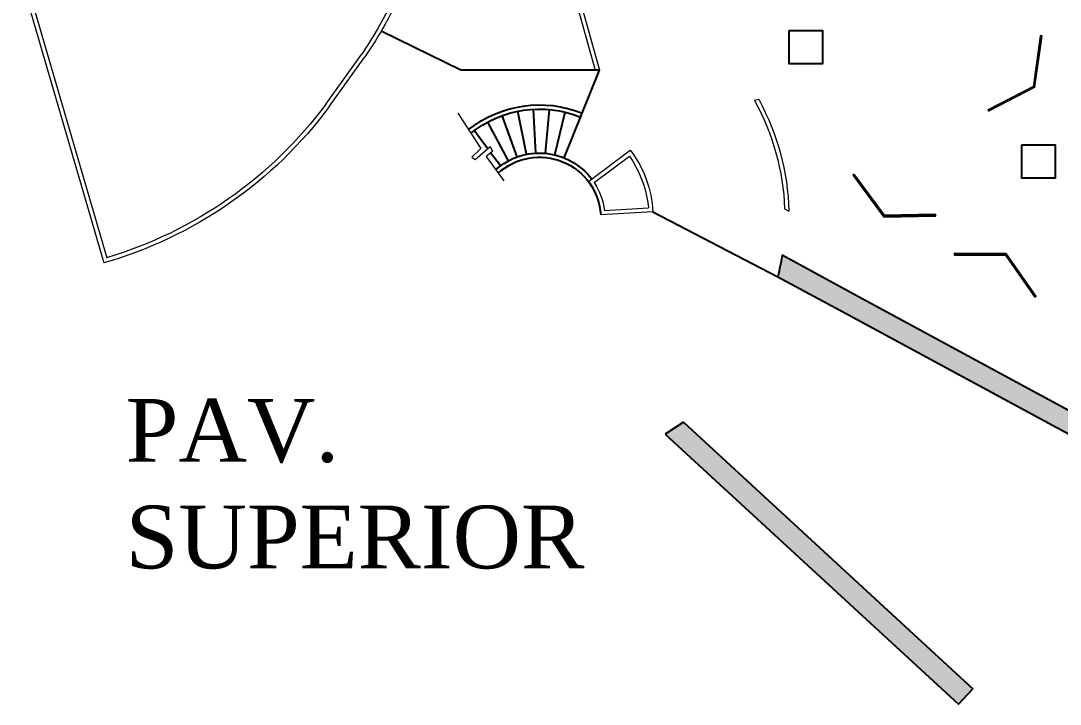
# Model space of a CAD drawing. Header units: millimetres. Extents: x 1191 to 1487, y 976 to 1230.
# Drawn here: x 1219.93 to 1269.57, y 1074.3 to 1106.95 of the extents above; entities that cross this region are included whole.
import ezdxf

# ---------------------------------------------------------------- set-up
doc = ezdxf.new("R2010")
doc.units = ezdxf.units.MM
doc.header["$LTSCALE"] = 0.05
doc.layers.add('letreros', color=7, linetype='Continuous', lineweight=5)
doc.layers.add('muros', color=5, linetype='Continuous', lineweight=20)
for name, color, linetype in [('muebles', 4, 'Continuous'), ('muros delgado', 7, 'Continuous'), ('murotes', 6, 'Continuous'), ('TEXT', 2, 'Continuous')]:
    doc.layers.add(name, color=color, linetype=linetype)
doc.styles.get("Standard").update_dxf_attribs({"font": 'times.ttf'})

# ---------------------------------------------------------------- blocks, each defined once
blk = doc.blocks.new('A$C0A1A5030')
at = {"layer": 'muebles'}
for points in [[(1.444, 1.973), (1.502, 1.993), (0.721, 4.331), (0.663, 4.312)], [(1.453, 2.029), (1.502, 1.993), (0.05, 0), (0, 0.036)]]:
    blk.add_lwpolyline(points, close=True, dxfattribs=at)

msp = doc.modelspace()

# ---------------------------------------------------------------- hatches: boundary and pattern name
at = {"layer": 'muros'}
for points in [[(1256.289, 1095.76, -0.012652), (1256.199, 1095.24), (1273.136, 1086.058), (1274.185, 1086.058), (1259.768, 1093.874)], [(1256.199, 1095.24, -0.012752), (1256.082, 1094.721), (1259.292, 1092.995), (1272.087, 1086.058), (1273.136, 1086.058)], [(1251.576, 1087.765), (1250.707, 1087.206), (1251.953, 1086.058), (1253.429, 1086.058)], [(1252.691, 1086.058), (1251.953, 1086.058), (1264.72, 1074.296), (1265.059, 1074.664)], [(1253.429, 1086.058), (1252.691, 1086.058), (1265.059, 1074.664), (1265.397, 1075.032)]]:
    msp.add_hatch(color=256, dxfattribs=at).paths.add_polyline_path(points)

# ---------------------------------------------------------------- linework, layer by layer
for points in [[(1256.632, 1106.486), (1258.226, 1106.486), (1258.226, 1104.893), (1256.632, 1104.893)], [(1267.738, 1101.026), (1269.332, 1101.026), (1269.332, 1099.433), (1267.738, 1099.433)]]:
    msp.add_lwpolyline(points, close=True)
at = {"extrusion": (0, 0, -1)}
for radius, start, end in [(5.43, 51.4537, 112.0188), (5.23, 51.2487, 112.0188), (3.13, 48.2276, 143.0552), (2.93, 47.8225, 176.5904)]:
    msp.add_arc((-1244.7, 1097.502), radius, start, end, dxfattribs=at)
at = {"layer": 'letreros'}
msp.add_line((1250.12, 1097.824), (1247.625, 1097.676), dxfattribs=at)
msp.add_lwpolyline([(1240.802, 1102.534), (1241.905, 1100.848), (1241.472, 1100.437), (1241.624, 1100.328), (1242.342, 1100.947), (1242.45, 1100.708), (1242.157, 1100.469), (1243.005, 1099.296)], dxfattribs=at)
at = {"layer": 'muros'}
for p, q in [((1244.844, 1113.645), (1247.36, 1104.592)), ((1245.052, 1113.645), (1247.567, 1104.592)), ((1220.063, 1109.233), (1224.03, 1095.628)), ((1219.928, 1108.985), (1223.889, 1095.379)), ((1234.512, 1102.979), (1236.194, 1105.341)), ((1234.675, 1102.864), (1236.357, 1105.225)), ((1255.171, 1103.196), (1254.977, 1103.134)), ((1247.042, 1099.263), (1249.04, 1100.765)), ((1247.317, 1099.219), (1248.997, 1100.483)), ((1249.157, 1100.603), (1249.16, 1100.605)), ((1247.806, 1097.887), (1249.905, 1098.012)), ((1250.105, 1098.024), (1250.108, 1098.024)), ((1256.41, 1097.969), (1256.614, 1097.859))]:
    msp.add_line(p, q, dxfattribs=at)
at = {"layer": 'muros', "extrusion": (0, 0, -1)}
for centre, radius, start, end in [((-1219.491, 1116.783), 20.247, 191.8266, 214.4102), ((-1219.491, 1116.783), 20.447, 204.1911, 208.8114), ((-1219.491, 1116.783), 20.447, 209.2509, 214.4211), ((-1219.491, 1116.783), 20.447, 208.8114, 209.2509), ((-1244.7, 1097.502), 11.72, 151.2761, 177.7126), ((-1244.7, 1097.502), 11.92, 151.4615, 178.2828), ((-1218.243, 1115.028), 20.444, 216.5124, 253.9685), ((-1218.241, 1115.03), 20.247, 216.5246, 253.3883), ((-1244.7, 1097.502), 5.43, 143.0552, 176.5904), ((-1244.7, 1097.502), 5.23, 145.2467, 174.3989), ((-1244.7, 1097.502), 3.13, 146.7185, 172.927)]:
    msp.add_arc(centre, radius, start, end, dxfattribs=at)
at = {"layer": 'muros delgado', "extrusion": (0, 0, -1)}
msp.add_line((1240.937, 1104.592), (1237.133, 1106.449), dxfattribs=at)
at = {"layer": 'muros delgado'}
for p, q in [((1247.567, 1104.592), (1240.937, 1104.592)), ((1245.873, 1100.403), (1247.567, 1104.592)), ((1244.077, 1100.569), (1243.66, 1102.627)), ((1244.531, 1100.627), (1244.417, 1102.724)), ((1244.988, 1100.618), (1245.181, 1102.71)), ((1243.22, 1100.26), (1242.227, 1102.11)), ((1243.637, 1100.446), (1242.925, 1102.421)), ((1245.438, 1100.543), (1245.934, 1102.584)), ((1242.22, 1100.842), (1241.582, 1101.701)), ((1242.834, 1100.015), (1242.369, 1100.642)), ((1250.12, 1097.824), (1256.082, 1094.721))]:
    msp.add_line(p, q, dxfattribs=at)
at = {"layer": 'murotes'}
for p, q in [((1256.289, 1095.76), (1259.768, 1093.874)), ((1256.082, 1094.721), (1259.292, 1092.995)), ((1259.768, 1093.874), (1279.002, 1083.447)), ((1259.292, 1092.995), (1278.471, 1082.597)), ((1251.576, 1087.765), (1250.707, 1087.206)), ((1251.576, 1087.765), (1265.397, 1075.032)), ((1250.707, 1087.206), (1264.72, 1074.296)), ((1264.72, 1074.296), (1265.397, 1075.032))]:
    msp.add_line(p, q, dxfattribs=at)
at = {"layer": 'murotes', "extrusion": (0, 0, -1)}
msp.add_arc((-1245.974, 1097.281), 10.427, 188.3879, 194.2099, dxfattribs=at)

# ---------------------------------------------------------------- block references
for p, rotation in [((1266.114, 1102.669), 333.4121820600983), ((1259.699, 1099.619), 252.6184425140156), ((1268.387, 1093.744), 71.05753480831565)]:
    msp.add_blockref('A$C0A1A5030', p, dxfattribs=dict(rotation=rotation))

# ---------------------------------------------------------------- texts
at = {"layer": 'TEXT'}
for s, p in [('PAV.', (1224.938, 1085.881)), ('SUPERIOR', (1224.938, 1080.788))]:
    msp.add_text(s, height=3, dxfattribs=at).set_placement(p)

doc.saveas('drawing.dxf')
